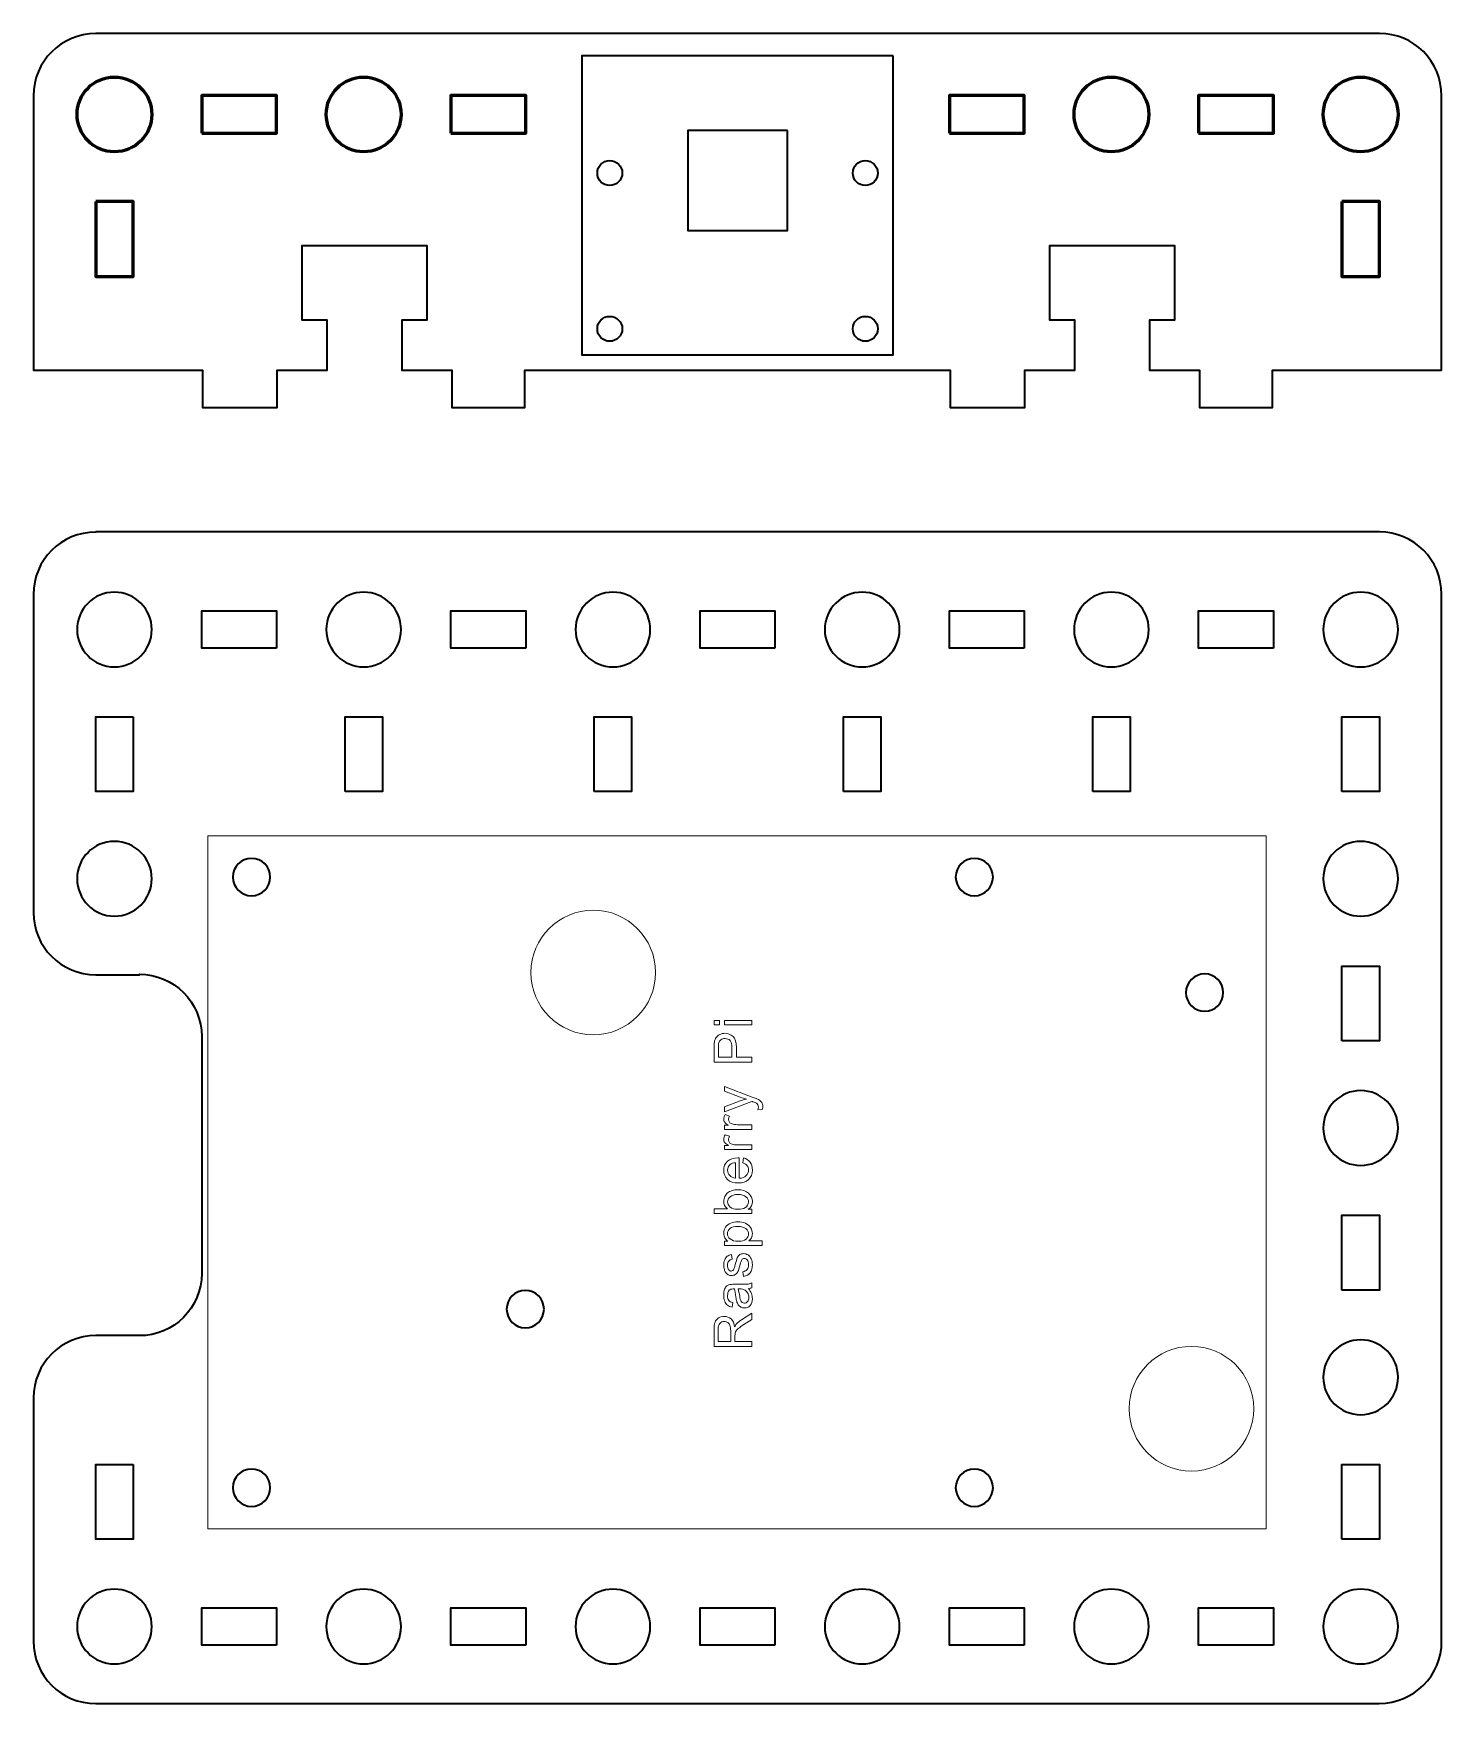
# Model space of a CAD drawing. Header units: inches. Extents: x 193 to 306, y -317 to -183.
import ezdxf

# ---------------------------------------------------------------- set-up
doc = ezdxf.new("R2010")
doc.units = ezdxf.units.IN
doc.header["$MEASUREMENT"] = 0
doc.layers.add('Layer 1', color=7, linetype='Continuous')

# ---------------------------------------------------------------- blocks, each defined once
blk = doc.blocks.new('block 2')
at = {"layer": 'Layer 1', "color": 30, "lineweight": 9}
for points in [[(248.49, -262.43), (248.06, -262.43), (248.06, -262.06), (248.49, -262.06), (248.49, -262.43)], [(251.09, -262.43), (248.89, -262.43), (248.89, -262.06), (251.09, -262.06), (251.09, -262.43)]]:
    blk.add_lwpolyline(points, dxfattribs=at)
for points, knots in [([(251.09, -265.42), (251.09, -265.42), (248.06, -265.42), (248.06, -265.42), (248.06, -265.42), (248.06, -264.27), (248.06, -264.27), (248.06, -264.07), (248.07, -263.92), (248.09, -263.81), (248.11, -263.66), (248.16, -263.54), (248.23, -263.44), (248.3, -263.34), (248.4, -263.26), (248.52, -263.2), (248.65, -263.14), (248.78, -263.1), (248.93, -263.1), (249.19, -263.1), (249.41, -263.19), (249.59, -263.35), (249.77, -263.51), (249.86, -263.81), (249.86, -264.24), (249.86, -264.24), (249.86, -265.02), (249.86, -265.02), (249.86, -265.02), (251.09, -265.02), (251.09, -265.02), (251.09, -265.02), (251.09, -265.42), (251.09, -265.42)], [0, 0, 0, 0, 1, 1, 1, 2, 2, 2, 3, 3, 3, 4, 4, 4, 5, 5, 5, 6, 6, 6, 7, 7, 7, 8, 8, 8, 9, 9, 9, 10, 10, 10, 11, 11, 11, 11]), ([(249.5, -265.02), (249.5, -265.02), (249.5, -264.23), (249.5, -264.23), (249.5, -263.97), (249.45, -263.79), (249.35, -263.68), (249.26, -263.57), (249.12, -263.52), (248.95, -263.52), (248.82, -263.52), (248.71, -263.55), (248.62, -263.61), (248.53, -263.68), (248.47, -263.76), (248.44, -263.87), (248.42, -263.93), (248.42, -264.06), (248.42, -264.24), (248.42, -264.24), (248.42, -265.02), (248.42, -265.02), (248.42, -265.02), (249.5, -265.02), (249.5, -265.02)], [0, 0, 0, 0, 1, 1, 1, 2, 2, 2, 3, 3, 3, 4, 4, 4, 5, 5, 5, 6, 6, 6, 7, 7, 7, 8, 8, 8, 8]), ([(251.93, -269.2), (251.93, -269.2), (251.58, -269.24), (251.58, -269.24), (251.61, -269.16), (251.62, -269.09), (251.62, -269.03), (251.62, -268.94), (251.6, -268.88), (251.58, -268.83), (251.55, -268.78), (251.51, -268.74), (251.46, -268.71), (251.42, -268.68), (251.33, -268.64), (251.18, -268.59), (251.16, -268.59), (251.13, -268.57), (251.09, -268.56), (251.09, -268.56), (248.89, -269.39), (248.89, -269.39), (248.89, -269.39), (248.89, -268.99), (248.89, -268.99), (248.89, -268.99), (250.16, -268.53), (250.16, -268.53), (250.33, -268.47), (250.49, -268.42), (250.67, -268.38), (250.5, -268.33), (250.34, -268.28), (250.17, -268.22), (250.17, -268.22), (248.89, -267.75), (248.89, -267.75), (248.89, -267.75), (248.89, -267.38), (248.89, -267.38), (248.89, -267.38), (251.13, -268.22), (251.13, -268.22), (251.37, -268.31), (251.53, -268.38), (251.62, -268.42), (251.75, -268.49), (251.84, -268.57), (251.89, -268.65), (251.95, -268.74), (251.98, -268.84), (251.98, -268.96), (251.98, -269.03), (251.96, -269.11), (251.93, -269.2)], [0, 0, 0, 0, 1, 1, 1, 2, 2, 2, 3, 3, 3, 4, 4, 4, 5, 5, 5, 6, 6, 6, 7, 7, 7, 8, 8, 8, 9, 9, 9, 10, 10, 10, 11, 11, 11, 12, 12, 12, 13, 13, 13, 14, 14, 14, 15, 15, 15, 16, 16, 16, 17, 17, 17, 18, 18, 18, 18]), ([(251.09, -270.81), (251.09, -270.81), (248.89, -270.81), (248.89, -270.81), (248.89, -270.81), (248.89, -270.47), (248.89, -270.47), (248.89, -270.47), (249.23, -270.47), (249.23, -270.47), (249.07, -270.39), (248.97, -270.31), (248.92, -270.24), (248.87, -270.16), (248.84, -270.08), (248.84, -270), (248.84, -269.87), (248.88, -269.74), (248.96, -269.61), (248.96, -269.61), (249.31, -269.74), (249.31, -269.74), (249.25, -269.83), (249.23, -269.92), (249.23, -270.01), (249.23, -270.1), (249.25, -270.17), (249.3, -270.23), (249.35, -270.3), (249.42, -270.34), (249.51, -270.37), (249.64, -270.41), (249.78, -270.43), (249.94, -270.43), (249.94, -270.43), (251.09, -270.43), (251.09, -270.43), (251.09, -270.43), (251.09, -270.81), (251.09, -270.81)], [0, 0, 0, 0, 1, 1, 1, 2, 2, 2, 3, 3, 3, 4, 4, 4, 5, 5, 5, 6, 6, 6, 7, 7, 7, 8, 8, 8, 9, 9, 9, 10, 10, 10, 11, 11, 11, 12, 12, 12, 13, 13, 13, 13]), ([(251.09, -272.43), (251.09, -272.43), (248.89, -272.43), (248.89, -272.43), (248.89, -272.43), (248.89, -272.09), (248.89, -272.09), (248.89, -272.09), (249.23, -272.09), (249.23, -272.09), (249.07, -272.01), (248.97, -271.93), (248.92, -271.86), (248.87, -271.78), (248.84, -271.7), (248.84, -271.62), (248.84, -271.49), (248.88, -271.36), (248.96, -271.24), (248.96, -271.24), (249.31, -271.36), (249.31, -271.36), (249.25, -271.45), (249.23, -271.55), (249.23, -271.64), (249.23, -271.72), (249.25, -271.79), (249.3, -271.86), (249.35, -271.92), (249.42, -271.97), (249.51, -271.99), (249.64, -272.04), (249.78, -272.06), (249.94, -272.06), (249.94, -272.06), (251.09, -272.06), (251.09, -272.06), (251.09, -272.06), (251.09, -272.43), (251.09, -272.43)], [0, 0, 0, 0, 1, 1, 1, 2, 2, 2, 3, 3, 3, 4, 4, 4, 5, 5, 5, 6, 6, 6, 7, 7, 7, 8, 8, 8, 9, 9, 9, 10, 10, 10, 11, 11, 11, 12, 12, 12, 13, 13, 13, 13]), ([(250.38, -273.49), (250.38, -273.49), (250.43, -273.1), (250.43, -273.1), (250.65, -273.16), (250.83, -273.28), (250.95, -273.44), (251.08, -273.6), (251.14, -273.81), (251.14, -274.07), (251.14, -274.39), (251.04, -274.64), (250.84, -274.83), (250.64, -275.02), (250.37, -275.11), (250.01, -275.11), (249.64, -275.11), (249.35, -275.02), (249.15, -274.83), (248.95, -274.64), (248.84, -274.39), (248.84, -274.09), (248.84, -273.8), (248.94, -273.56), (249.14, -273.37), (249.34, -273.18), (249.62, -273.09), (249.99, -273.09), (250.01, -273.09), (250.04, -273.09), (250.09, -273.09), (250.09, -273.09), (250.09, -274.73), (250.09, -274.73), (250.33, -274.72), (250.51, -274.65), (250.64, -274.52), (250.77, -274.4), (250.83, -274.25), (250.83, -274.07), (250.83, -273.93), (250.8, -273.81), (250.72, -273.72), (250.65, -273.62), (250.54, -273.54), (250.38, -273.49)], [0, 0, 0, 0, 1, 1, 1, 2, 2, 2, 3, 3, 3, 4, 4, 4, 5, 5, 5, 6, 6, 6, 7, 7, 7, 8, 8, 8, 9, 9, 9, 10, 10, 10, 11, 11, 11, 12, 12, 12, 13, 13, 13, 14, 14, 14, 15, 15, 15, 15]), ([(249.78, -274.71), (249.78, -274.71), (249.78, -273.48), (249.78, -273.48), (249.6, -273.5), (249.46, -273.55), (249.36, -273.62), (249.22, -273.74), (249.15, -273.9), (249.15, -274.08), (249.15, -274.26), (249.21, -274.4), (249.32, -274.52), (249.44, -274.63), (249.59, -274.7), (249.78, -274.71)], [0, 0, 0, 0, 1, 1, 1, 2, 2, 2, 3, 3, 3, 4, 4, 4, 5, 5, 5, 5]), ([(251.09, -277.21), (251.09, -277.21), (251.09, -277.56), (251.09, -277.56), (251.09, -277.56), (248.06, -277.56), (248.06, -277.56), (248.06, -277.56), (248.06, -277.19), (248.06, -277.19), (248.06, -277.19), (249.14, -277.19), (249.14, -277.19), (248.94, -277.03), (248.84, -276.83), (248.84, -276.58), (248.84, -276.45), (248.87, -276.32), (248.93, -276.2), (248.98, -276.08), (249.06, -275.98), (249.15, -275.9), (249.25, -275.83), (249.37, -275.76), (249.51, -275.72), (249.65, -275.68), (249.8, -275.65), (249.96, -275.65), (250.33, -275.65), (250.62, -275.75), (250.83, -275.93), (251.04, -276.12), (251.14, -276.34), (251.14, -276.6), (251.14, -276.86), (251.03, -277.07), (250.81, -277.21), (250.81, -277.21), (251.09, -277.21), (251.09, -277.21)], [0, 0, 0, 0, 1, 1, 1, 2, 2, 2, 3, 3, 3, 4, 4, 4, 5, 5, 5, 6, 6, 6, 7, 7, 7, 8, 8, 8, 9, 9, 9, 10, 10, 10, 11, 11, 11, 12, 12, 12, 13, 13, 13, 13]), ([(249.97, -277.22), (250.24, -277.22), (250.43, -277.18), (250.54, -277.11), (250.74, -276.99), (250.83, -276.83), (250.83, -276.63), (250.83, -276.47), (250.76, -276.33), (250.62, -276.21), (250.48, -276.09), (250.27, -276.03), (249.99, -276.03), (249.7, -276.03), (249.49, -276.09), (249.35, -276.21), (249.22, -276.32), (249.15, -276.46), (249.15, -276.62), (249.15, -276.78), (249.22, -276.92), (249.36, -277.04), (249.5, -277.16), (249.71, -277.22), (249.97, -277.22)], [0, 0, 0, 0, 1, 1, 1, 2, 2, 2, 3, 3, 3, 4, 4, 4, 5, 5, 5, 6, 6, 6, 7, 7, 7, 8, 8, 8, 8]), ([(251.93, -280.12), (251.93, -280.12), (248.89, -280.12), (248.89, -280.12), (248.89, -280.12), (248.89, -279.78), (248.89, -279.78), (248.89, -279.78), (249.18, -279.78), (249.18, -279.78), (249.07, -279.7), (248.98, -279.61), (248.93, -279.51), (248.87, -279.41), (248.84, -279.29), (248.84, -279.15), (248.84, -278.96), (248.89, -278.79), (248.99, -278.65), (249.08, -278.51), (249.22, -278.4), (249.4, -278.33), (249.57, -278.25), (249.76, -278.22), (249.97, -278.22), (250.2, -278.22), (250.4, -278.26), (250.58, -278.34), (250.76, -278.42), (250.9, -278.53), (250.99, -278.69), (251.09, -278.84), (251.14, -279), (251.14, -279.17), (251.14, -279.3), (251.11, -279.41), (251.06, -279.51), (251.01, -279.61), (250.94, -279.69), (250.86, -279.75), (250.86, -279.75), (251.93, -279.75), (251.93, -279.75), (251.93, -279.75), (251.93, -280.12), (251.93, -280.12)], [0, 0, 0, 0, 1, 1, 1, 2, 2, 2, 3, 3, 3, 4, 4, 4, 5, 5, 5, 6, 6, 6, 7, 7, 7, 8, 8, 8, 9, 9, 9, 10, 10, 10, 11, 11, 11, 12, 12, 12, 13, 13, 13, 14, 14, 14, 15, 15, 15, 15]), ([(250, -279.79), (250.29, -279.79), (250.49, -279.73), (250.63, -279.61), (250.76, -279.5), (250.83, -279.36), (250.83, -279.2), (250.83, -279.03), (250.76, -278.89), (250.62, -278.77), (250.48, -278.66), (250.27, -278.6), (249.97, -278.6), (249.69, -278.6), (249.48, -278.65), (249.34, -278.77), (249.2, -278.88), (249.14, -279.02), (249.14, -279.18), (249.14, -279.34), (249.21, -279.48), (249.36, -279.6), (249.51, -279.72), (249.72, -279.79), (250, -279.79)], [0, 0, 0, 0, 1, 1, 1, 2, 2, 2, 3, 3, 3, 4, 4, 4, 5, 5, 5, 6, 6, 6, 7, 7, 7, 8, 8, 8, 8]), ([(250.43, -282.6), (250.43, -282.6), (250.38, -282.23), (250.38, -282.23), (250.52, -282.21), (250.64, -282.15), (250.71, -282.06), (250.79, -281.96), (250.83, -281.83), (250.83, -281.66), (250.83, -281.49), (250.8, -281.37), (250.73, -281.28), (250.66, -281.2), (250.58, -281.16), (250.48, -281.16), (250.4, -281.16), (250.33, -281.19), (250.28, -281.27), (250.25, -281.32), (250.21, -281.45), (250.16, -281.65), (250.09, -281.92), (250.03, -282.11), (249.98, -282.22), (249.93, -282.32), (249.86, -282.4), (249.77, -282.46), (249.68, -282.51), (249.58, -282.54), (249.48, -282.54), (249.38, -282.54), (249.29, -282.51), (249.2, -282.47), (249.12, -282.43), (249.05, -282.36), (249, -282.29), (248.95, -282.23), (248.92, -282.15), (248.89, -282.05), (248.86, -281.95), (248.84, -281.84), (248.84, -281.73), (248.84, -281.56), (248.87, -281.41), (248.92, -281.28), (248.97, -281.14), (249.03, -281.05), (249.12, -280.99), (249.2, -280.92), (249.32, -280.88), (249.46, -280.86), (249.46, -280.86), (249.51, -281.22), (249.51, -281.22), (249.4, -281.24), (249.31, -281.29), (249.24, -281.37), (249.18, -281.45), (249.15, -281.56), (249.15, -281.7), (249.15, -281.87), (249.18, -281.99), (249.23, -282.07), (249.29, -282.14), (249.36, -282.18), (249.43, -282.18), (249.48, -282.18), (249.52, -282.16), (249.56, -282.13), (249.6, -282.1), (249.64, -282.05), (249.66, -281.99), (249.68, -281.95), (249.71, -281.84), (249.76, -281.66), (249.83, -281.4), (249.89, -281.21), (249.93, -281.11), (249.97, -281.01), (250.04, -280.92), (250.13, -280.86), (250.21, -280.81), (250.32, -280.78), (250.44, -280.78), (250.57, -280.78), (250.68, -280.81), (250.79, -280.88), (250.9, -280.96), (250.99, -281.06), (251.05, -281.2), (251.11, -281.33), (251.14, -281.49), (251.14, -281.66), (251.14, -281.95), (251.08, -282.16), (250.96, -282.31), (250.84, -282.46), (250.67, -282.56), (250.43, -282.6)], [0, 0, 0, 0, 1, 1, 1, 2, 2, 2, 3, 3, 3, 4, 4, 4, 5, 5, 5, 6, 6, 6, 7, 7, 7, 8, 8, 8, 9, 9, 9, 10, 10, 10, 11, 11, 11, 12, 12, 12, 13, 13, 13, 14, 14, 14, 15, 15, 15, 16, 16, 16, 17, 17, 17, 18, 18, 18, 19, 19, 19, 20, 20, 20, 21, 21, 21, 22, 22, 22, 23, 23, 23, 24, 24, 24, 25, 25, 25, 26, 26, 26, 27, 27, 27, 28, 28, 28, 29, 29, 29, 30, 30, 30, 31, 31, 31, 32, 32, 32, 33, 33, 33, 33]), ([(250.82, -283.58), (250.93, -283.72), (251.02, -283.85), (251.07, -283.98), (251.11, -284.11), (251.14, -284.25), (251.14, -284.39), (251.14, -284.63), (251.08, -284.82), (250.96, -284.95), (250.84, -285.08), (250.69, -285.14), (250.51, -285.14), (250.4, -285.14), (250.3, -285.12), (250.22, -285.07), (250.13, -285.02), (250.05, -284.96), (250, -284.88), (249.95, -284.8), (249.91, -284.71), (249.88, -284.61), (249.86, -284.54), (249.84, -284.43), (249.82, -284.28), (249.79, -283.98), (249.74, -283.76), (249.7, -283.61), (249.64, -283.61), (249.61, -283.61), (249.6, -283.61), (249.45, -283.61), (249.34, -283.65), (249.28, -283.72), (249.19, -283.81), (249.15, -283.95), (249.15, -284.14), (249.15, -284.32), (249.18, -284.45), (249.24, -284.53), (249.3, -284.61), (249.41, -284.67), (249.57, -284.71), (249.57, -284.71), (249.52, -285.08), (249.52, -285.08), (249.36, -285.05), (249.24, -284.99), (249.14, -284.91), (249.05, -284.84), (248.97, -284.73), (248.92, -284.59), (248.87, -284.44), (248.84, -284.28), (248.84, -284.09), (248.84, -283.9), (248.87, -283.75), (248.91, -283.63), (248.95, -283.51), (249.01, -283.43), (249.08, -283.37), (249.14, -283.32), (249.23, -283.28), (249.33, -283.26), (249.39, -283.24), (249.51, -283.24), (249.67, -283.24), (249.67, -283.24), (250.17, -283.24), (250.17, -283.24), (250.51, -283.24), (250.73, -283.23), (250.82, -283.22), (250.92, -283.2), (251, -283.17), (251.09, -283.12), (251.09, -283.12), (251.09, -283.51), (251.09, -283.51), (251.01, -283.55), (250.92, -283.57), (250.82, -283.58)], [0, 0, 0, 0, 1, 1, 1, 2, 2, 2, 3, 3, 3, 4, 4, 4, 5, 5, 5, 6, 6, 6, 7, 7, 7, 8, 8, 8, 9, 9, 9, 10, 10, 10, 11, 11, 11, 12, 12, 12, 13, 13, 13, 14, 14, 14, 15, 15, 15, 16, 16, 16, 17, 17, 17, 18, 18, 18, 19, 19, 19, 20, 20, 20, 21, 21, 21, 22, 22, 22, 23, 23, 23, 24, 24, 24, 25, 25, 25, 26, 26, 26, 27, 27, 27, 27]), ([(249.99, -283.61), (250.04, -283.75), (250.09, -283.95), (250.13, -284.22), (250.15, -284.38), (250.17, -284.48), (250.2, -284.55), (250.23, -284.61), (250.27, -284.66), (250.32, -284.69), (250.38, -284.73), (250.43, -284.75), (250.5, -284.75), (250.6, -284.75), (250.68, -284.71), (250.75, -284.63), (250.81, -284.56), (250.85, -284.45), (250.85, -284.3), (250.85, -284.16), (250.82, -284.03), (250.75, -283.92), (250.69, -283.81), (250.6, -283.73), (250.49, -283.67), (250.41, -283.63), (250.29, -283.61), (250.12, -283.61), (250.12, -283.61), (249.99, -283.61), (249.99, -283.61)], [0, 0, 0, 0, 1, 1, 1, 2, 2, 2, 3, 3, 3, 4, 4, 4, 5, 5, 5, 6, 6, 6, 7, 7, 7, 8, 8, 8, 9, 9, 9, 10, 10, 10, 10]), ([(251.09, -288.23), (251.09, -288.23), (248.06, -288.23), (248.06, -288.23), (248.06, -288.23), (248.06, -286.89), (248.06, -286.89), (248.06, -286.62), (248.09, -286.41), (248.14, -286.27), (248.19, -286.13), (248.29, -286.02), (248.43, -285.94), (248.57, -285.85), (248.72, -285.81), (248.88, -285.81), (249.1, -285.81), (249.28, -285.88), (249.43, -286.02), (249.58, -286.16), (249.67, -286.37), (249.71, -286.66), (249.76, -286.56), (249.81, -286.48), (249.86, -286.42), (249.97, -286.3), (250.1, -286.19), (250.26, -286.09), (250.26, -286.09), (251.09, -285.56), (251.09, -285.56), (251.09, -285.56), (251.09, -286.07), (251.09, -286.07), (251.09, -286.07), (250.46, -286.47), (250.46, -286.47), (250.28, -286.58), (250.14, -286.68), (250.04, -286.76), (249.94, -286.83), (249.88, -286.9), (249.84, -286.96), (249.8, -287.02), (249.77, -287.08), (249.76, -287.14), (249.75, -287.19), (249.74, -287.26), (249.74, -287.37), (249.74, -287.37), (249.74, -287.83), (249.74, -287.83), (249.74, -287.83), (251.09, -287.83), (251.09, -287.83), (251.09, -287.83), (251.09, -288.23), (251.09, -288.23)], [0, 0, 0, 0, 1, 1, 1, 2, 2, 2, 3, 3, 3, 4, 4, 4, 5, 5, 5, 6, 6, 6, 7, 7, 7, 8, 8, 8, 9, 9, 9, 10, 10, 10, 11, 11, 11, 12, 12, 12, 13, 13, 13, 14, 14, 14, 15, 15, 15, 16, 16, 16, 17, 17, 17, 18, 18, 18, 19, 19, 19, 19]), ([(249.4, -287.83), (249.4, -287.83), (249.4, -286.97), (249.4, -286.97), (249.4, -286.79), (249.38, -286.64), (249.34, -286.54), (249.3, -286.44), (249.24, -286.36), (249.16, -286.3), (249.07, -286.25), (248.98, -286.22), (248.88, -286.22), (248.74, -286.22), (248.62, -286.27), (248.53, -286.38), (248.44, -286.48), (248.39, -286.65), (248.39, -286.87), (248.39, -286.87), (248.39, -287.83), (248.39, -287.83), (248.39, -287.83), (249.4, -287.83), (249.4, -287.83)], [0, 0, 0, 0, 1, 1, 1, 2, 2, 2, 3, 3, 3, 4, 4, 4, 5, 5, 5, 6, 6, 6, 7, 7, 7, 8, 8, 8, 8])]:
    blk.add_open_spline(points, degree=3, knots=knots, dxfattribs=at)

msp = doc.modelspace()

# ---------------------------------------------------------------- linework, layer by layer
at = {"layer": 'Layer 1', "color": 32, "lineweight": 35}
msp.add_lwpolyline([(262.45, -184.67), (237.45, -184.67), (237.45, -208.67), (262.45, -208.67), (262.45, -184.67)], dxfattribs=at)
at = {"layer": 'Layer 1', "color": 7, "lineweight": 60}
for points in [[(206.95, -190.86), (212.95, -190.86), (212.95, -187.86), (206.95, -187.86), (206.95, -190.86)], [(226.95, -190.86), (232.95, -190.86), (232.95, -187.86), (226.95, -187.86), (226.95, -190.86)], [(266.95, -190.86), (272.95, -190.86), (272.95, -187.86), (266.95, -187.86), (266.95, -190.86)], [(286.95, -190.86), (292.95, -190.86), (292.95, -187.86), (286.95, -187.86), (286.95, -190.86)], [(198.45, -196.36), (198.45, -202.36), (201.45, -202.36), (201.45, -196.36), (198.45, -196.36)], [(298.45, -196.36), (298.45, -202.36), (301.45, -202.36), (301.45, -196.36), (298.45, -196.36)]]:
    msp.add_lwpolyline(points, dxfattribs=at)
at = {"layer": 'Layer 1', "color": 250, "lineweight": 35}
for points in [[(253.95, -190.67), (245.95, -190.67), (245.95, -198.67), (253.95, -198.67), (253.95, -190.67)], [(212.95, -232.2), (206.95, -232.2), (206.95, -229.2), (212.95, -229.2), (212.95, -232.2)], [(232.95, -232.2), (226.95, -232.2), (226.95, -229.2), (232.95, -229.2), (232.95, -232.2)], [(252.95, -232.2), (246.95, -232.2), (246.95, -229.2), (252.95, -229.2), (252.95, -232.2)], [(272.95, -232.2), (266.95, -232.2), (266.95, -229.2), (272.95, -229.2), (272.95, -232.2)], [(292.95, -232.2), (286.95, -232.2), (286.95, -229.2), (292.95, -229.2), (292.95, -232.2)], [(201.45, -237.7), (201.45, -243.7), (198.45, -243.7), (198.45, -237.7), (201.45, -237.7)], [(218.45, -243.7), (218.45, -237.7), (221.45, -237.7), (221.45, -243.7), (218.45, -243.7)], [(238.45, -243.7), (238.45, -237.7), (241.45, -237.7), (241.45, -243.7), (238.45, -243.7)], [(258.45, -243.7), (258.45, -237.7), (261.45, -237.7), (261.45, -243.7), (258.45, -243.7)], [(278.45, -243.7), (278.45, -237.7), (281.45, -237.7), (281.45, -243.7), (278.45, -243.7)], [(298.45, -243.7), (298.45, -237.7), (301.45, -237.7), (301.45, -243.7), (298.45, -243.7)], [(298.45, -263.7), (298.45, -257.7), (301.45, -257.7), (301.45, -263.7), (298.45, -263.7)], [(298.45, -283.7), (298.45, -277.7), (301.45, -277.7), (301.45, -283.7), (298.45, -283.7)], [(201.45, -297.7), (201.45, -303.7), (198.45, -303.7), (198.45, -297.7), (201.45, -297.7)], [(298.45, -303.7), (298.45, -297.7), (301.45, -297.7), (301.45, -303.7), (298.45, -303.7)], [(212.95, -312.2), (206.95, -312.2), (206.95, -309.2), (212.95, -309.2), (212.95, -312.2)], [(232.95, -312.2), (226.95, -312.2), (226.95, -309.2), (232.95, -309.2), (232.95, -312.2)], [(252.95, -312.2), (246.95, -312.2), (246.95, -309.2), (252.95, -309.2), (252.95, -312.2)], [(272.95, -312.2), (266.95, -312.2), (266.95, -309.2), (272.95, -309.2), (272.95, -312.2)], [(292.95, -312.2), (286.95, -312.2), (286.95, -309.2), (292.95, -309.2), (292.95, -312.2)]]:
    msp.add_lwpolyline(points, dxfattribs=at)
at = {"layer": 'Layer 1', "color": 30, "lineweight": 9}
msp.add_lwpolyline([(292.37, -302.87), (207.44, -302.87), (207.44, -247.25), (292.37, -247.25), (292.37, -302.87)], dxfattribs=at)
at = {"layer": 'Layer 1', "color": 250, "lineweight": 35}
for points, knots in [([(243.45, -209.88), (243.45, -209.88), (232.88, -209.88), (232.88, -209.88), (232.88, -209.88), (232.88, -209.88), (232.88, -209.88), (232.88, -209.88), (232.88, -212.88), (232.88, -212.88), (232.88, -212.88), (227.01, -212.88), (227.01, -212.88), (227.01, -212.88), (227.01, -209.88), (227.01, -209.88), (227.01, -209.88), (223.01, -209.88), (223.01, -209.88), (223.01, -209.88), (223.01, -205.88), (223.01, -205.88), (223.01, -205.88), (225.01, -205.88), (225.01, -205.88), (225.01, -205.88), (225.01, -199.88), (225.01, -199.88), (221.17, -199.88), (218.84, -199.88), (215.01, -199.88), (215.01, -199.88), (215.01, -205.88), (215.01, -205.88), (215.01, -205.88), (217.01, -205.88), (217.01, -205.88), (217.01, -205.88), (217.01, -209.88), (217.01, -209.88), (217.01, -209.88), (213.01, -209.88), (213.01, -209.88), (213.01, -209.88), (213.01, -212.88), (213.01, -212.88), (213.01, -212.88), (207.01, -212.88), (207.01, -212.88), (207.01, -212.88), (207.01, -209.88), (207.01, -209.88), (207.01, -209.88), (207.01, -209.88), (207.01, -209.88), (207.01, -209.88), (207.01, -209.88), (207.01, -209.88), (207.01, -209.88), (203.44, -209.88), (203.44, -209.88), (203.44, -209.88), (193.45, -209.88), (193.45, -209.88), (193.45, -209.88), (193.45, -187.88), (193.45, -187.88), (193.45, -185.11), (195.68, -182.88), (198.45, -182.88), (198.45, -182.88), (198.45, -182.87), (198.45, -182.87), (198.45, -182.87), (301.45, -182.87), (301.45, -182.87), (304.22, -182.87), (306.44, -185.1), (306.44, -187.87), (306.44, -187.87), (306.45, -209.87), (306.45, -209.87), (306.45, -209.87), (306.45, -209.88), (306.45, -209.88), (306.45, -209.88), (292.88, -209.88), (292.88, -209.88), (292.88, -209.88), (292.88, -209.88), (292.88, -209.88), (292.88, -209.88), (292.88, -212.88), (292.88, -212.88), (292.88, -212.88), (287.01, -212.88), (287.01, -212.88), (287.01, -212.88), (287.01, -209.88), (287.01, -209.88), (287.01, -209.88), (283.01, -209.88), (283.01, -209.88), (283.01, -209.88), (283.01, -205.88), (283.01, -205.88), (283.01, -205.88), (285.01, -205.88), (285.01, -205.88), (285.01, -205.88), (285.01, -199.88), (285.01, -199.88), (281.17, -199.88), (278.84, -199.88), (275.01, -199.88), (275.01, -199.88), (275.01, -205.88), (275.01, -205.88), (275.01, -205.88), (277.01, -205.88), (277.01, -205.88), (277.01, -205.88), (277.01, -209.88), (277.01, -209.88), (277.01, -209.88), (273.01, -209.88), (273.01, -209.88), (273.01, -209.88), (273.01, -212.88), (273.01, -212.88), (273.01, -212.88), (267.01, -212.88), (267.01, -212.88), (267.01, -212.88), (267.01, -209.88), (267.01, -209.88), (267.01, -209.88), (247.01, -209.88), (247.01, -209.88), (247.01, -209.88), (247.01, -209.88), (247.01, -209.88), (247.01, -209.88), (243.45, -209.88), (243.45, -209.88)], [0, 0, 0, 0, 1, 1, 1, 2, 2, 2, 3, 3, 3, 4, 4, 4, 5, 5, 5, 6, 6, 6, 7, 7, 7, 8, 8, 8, 9, 9, 9, 10, 10, 10, 11, 11, 11, 12, 12, 12, 13, 13, 13, 14, 14, 14, 15, 15, 15, 16, 16, 16, 17, 17, 17, 18, 18, 18, 19, 19, 19, 20, 20, 20, 21, 21, 21, 22, 22, 22, 23, 23, 23, 24, 24, 24, 25, 25, 25, 26, 26, 26, 27, 27, 27, 28, 28, 28, 29, 29, 29, 30, 30, 30, 31, 31, 31, 32, 32, 32, 33, 33, 33, 34, 34, 34, 35, 35, 35, 36, 36, 36, 37, 37, 37, 38, 38, 38, 39, 39, 39, 40, 40, 40, 41, 41, 41, 42, 42, 42, 43, 43, 43, 44, 44, 44, 45, 45, 45, 46, 46, 46, 47, 47, 47, 48, 48, 48, 48]), ([(240.7, -194.07), (240.7, -193.52), (240.25, -193.07), (239.7, -193.07), (239.14, -193.07), (238.7, -193.52), (238.7, -194.07), (238.7, -194.63), (239.14, -195.07), (239.7, -195.07), (240.25, -195.07), (240.7, -194.63), (240.7, -194.07)], [0, 0, 0, 0, 1, 1, 1, 2, 2, 2, 3, 3, 3, 4, 4, 4, 4]), ([(261.2, -194.07), (261.2, -193.52), (260.75, -193.07), (260.2, -193.07), (259.64, -193.07), (259.2, -193.52), (259.2, -194.07), (259.2, -194.63), (259.64, -195.07), (260.2, -195.07), (260.75, -195.07), (261.2, -194.63), (261.2, -194.07)], [0, 0, 0, 0, 1, 1, 1, 2, 2, 2, 3, 3, 3, 4, 4, 4, 4]), ([(240.7, -206.57), (240.7, -206.02), (240.25, -205.57), (239.7, -205.57), (239.14, -205.57), (238.7, -206.02), (238.7, -206.57), (238.7, -207.13), (239.14, -207.57), (239.7, -207.57), (240.25, -207.57), (240.7, -207.13), (240.7, -206.57)], [0, 0, 0, 0, 1, 1, 1, 2, 2, 2, 3, 3, 3, 4, 4, 4, 4]), ([(261.2, -206.57), (261.2, -206.02), (260.75, -205.57), (260.2, -205.57), (259.64, -205.57), (259.2, -206.02), (259.2, -206.57), (259.2, -207.13), (259.64, -207.57), (260.2, -207.57), (260.75, -207.57), (261.2, -207.13), (261.2, -206.57)], [0, 0, 0, 0, 1, 1, 1, 2, 2, 2, 3, 3, 3, 4, 4, 4, 4]), ([(306.44, -289.87), (306.44, -289.87), (306.45, -311.87), (306.45, -311.87), (306.45, -314.64), (304.21, -316.87), (301.44, -316.87), (301.44, -316.87), (301.44, -316.88), (301.44, -316.88), (301.44, -316.88), (198.45, -316.88), (198.45, -316.88), (195.68, -316.88), (193.45, -314.65), (193.45, -311.88), (193.45, -311.88), (193.45, -299.88), (193.45, -299.88), (193.45, -299.88), (193.45, -292.36), (193.45, -292.36), (193.45, -289.6), (195.68, -287.36), (198.45, -287.36), (198.45, -287.36), (198.45, -287.36), (198.45, -287.36), (198.45, -287.36), (201.95, -287.36), (201.95, -287.36), (204.71, -287.36), (206.95, -285.12), (206.95, -282.36), (206.95, -282.36), (206.95, -263.36), (206.95, -263.36), (206.95, -260.6), (204.71, -258.36), (201.95, -258.36), (201.95, -258.36), (201.95, -258.4), (201.95, -258.4), (201.95, -258.4), (198.45, -258.4), (198.45, -258.4), (195.68, -258.4), (193.45, -256.16), (193.45, -253.4), (193.45, -253.4), (193.45, -227.88), (193.45, -227.88), (193.45, -225.11), (195.68, -222.88), (198.45, -222.88), (198.45, -222.88), (198.45, -222.87), (198.45, -222.87), (198.45, -222.87), (301.45, -222.87), (301.45, -222.87), (304.22, -222.87), (306.44, -225.1), (306.44, -227.87), (306.44, -227.87), (306.45, -249.87), (306.45, -249.87), (306.45, -249.87), (306.44, -289.87), (306.44, -289.87)], [0, 0, 0, 0, 1, 1, 1, 2, 2, 2, 3, 3, 3, 4, 4, 4, 5, 5, 5, 6, 6, 6, 7, 7, 7, 8, 8, 8, 9, 9, 9, 10, 10, 10, 11, 11, 11, 12, 12, 12, 13, 13, 13, 14, 14, 14, 15, 15, 15, 16, 16, 16, 17, 17, 17, 18, 18, 18, 19, 19, 19, 20, 20, 20, 21, 21, 21, 22, 22, 22, 23, 23, 23, 23]), ([(202.95, -230.7), (202.95, -232.35), (201.6, -233.7), (199.95, -233.7), (198.29, -233.7), (196.95, -232.35), (196.95, -230.7), (196.95, -229.04), (198.29, -227.7), (199.95, -227.7), (201.6, -227.7), (202.95, -229.04), (202.95, -230.7)], [0, 0, 0, 0, 1, 1, 1, 2, 2, 2, 3, 3, 3, 4, 4, 4, 4]), ([(222.95, -230.7), (222.95, -232.35), (221.6, -233.7), (219.95, -233.7), (218.29, -233.7), (216.95, -232.35), (216.95, -230.7), (216.95, -229.04), (218.29, -227.7), (219.95, -227.7), (221.6, -227.7), (222.95, -229.04), (222.95, -230.7)], [0, 0, 0, 0, 1, 1, 1, 2, 2, 2, 3, 3, 3, 4, 4, 4, 4]), ([(242.95, -230.7), (242.95, -232.35), (241.6, -233.7), (239.95, -233.7), (238.29, -233.7), (236.95, -232.35), (236.95, -230.7), (236.95, -229.04), (238.29, -227.7), (239.95, -227.7), (241.6, -227.7), (242.95, -229.04), (242.95, -230.7)], [0, 0, 0, 0, 1, 1, 1, 2, 2, 2, 3, 3, 3, 4, 4, 4, 4]), ([(262.95, -230.7), (262.95, -232.35), (261.6, -233.7), (259.95, -233.7), (258.29, -233.7), (256.95, -232.35), (256.95, -230.7), (256.95, -229.04), (258.29, -227.7), (259.95, -227.7), (261.6, -227.7), (262.95, -229.04), (262.95, -230.7)], [0, 0, 0, 0, 1, 1, 1, 2, 2, 2, 3, 3, 3, 4, 4, 4, 4]), ([(282.95, -230.7), (282.95, -232.35), (281.6, -233.7), (279.95, -233.7), (278.29, -233.7), (276.95, -232.35), (276.95, -230.7), (276.95, -229.04), (278.29, -227.7), (279.95, -227.7), (281.6, -227.7), (282.95, -229.04), (282.95, -230.7)], [0, 0, 0, 0, 1, 1, 1, 2, 2, 2, 3, 3, 3, 4, 4, 4, 4]), ([(302.95, -230.7), (302.95, -232.35), (301.6, -233.7), (299.95, -233.7), (298.29, -233.7), (296.95, -232.35), (296.95, -230.7), (296.95, -229.04), (298.29, -227.7), (299.95, -227.7), (301.6, -227.7), (302.95, -229.04), (302.95, -230.7)], [0, 0, 0, 0, 1, 1, 1, 2, 2, 2, 3, 3, 3, 4, 4, 4, 4]), ([(202.95, -250.7), (202.95, -252.35), (201.6, -253.7), (199.95, -253.7), (198.29, -253.7), (196.95, -252.35), (196.95, -250.7), (196.95, -249.04), (198.29, -247.7), (199.95, -247.7), (201.6, -247.7), (202.95, -249.04), (202.95, -250.7)], [0, 0, 0, 0, 1, 1, 1, 2, 2, 2, 3, 3, 3, 4, 4, 4, 4]), ([(302.95, -250.7), (302.95, -252.35), (301.6, -253.7), (299.95, -253.7), (298.29, -253.7), (296.95, -252.35), (296.95, -250.7), (296.95, -249.04), (298.29, -247.7), (299.95, -247.7), (301.6, -247.7), (302.95, -249.04), (302.95, -250.7)], [0, 0, 0, 0, 1, 1, 1, 2, 2, 2, 3, 3, 3, 4, 4, 4, 4]), ([(210.95, -249.06), (211.78, -249.06), (212.45, -249.73), (212.45, -250.56), (212.45, -251.39), (211.78, -252.06), (210.95, -252.06), (210.12, -252.06), (209.45, -251.39), (209.45, -250.56), (209.45, -249.73), (210.12, -249.06), (210.95, -249.06)], [0, 0, 0, 0, 1, 1, 1, 2, 2, 2, 3, 3, 3, 4, 4, 4, 4]), ([(268.95, -249.06), (269.78, -249.06), (270.45, -249.73), (270.45, -250.56), (270.45, -251.39), (269.78, -252.06), (268.95, -252.06), (268.12, -252.06), (267.45, -251.39), (267.45, -250.56), (267.45, -249.73), (268.12, -249.06), (268.95, -249.06)], [0, 0, 0, 0, 1, 1, 1, 2, 2, 2, 3, 3, 3, 4, 4, 4, 4]), ([(288.93, -259.83), (288.93, -260.66), (288.26, -261.33), (287.43, -261.33), (286.6, -261.33), (285.93, -260.66), (285.93, -259.83), (285.93, -259), (286.6, -258.33), (287.43, -258.33), (288.26, -258.33), (288.93, -259), (288.93, -259.83)], [0, 0, 0, 0, 1, 1, 1, 2, 2, 2, 3, 3, 3, 4, 4, 4, 4]), ([(302.95, -270.7), (302.95, -272.35), (301.6, -273.7), (299.95, -273.7), (298.29, -273.7), (296.95, -272.35), (296.95, -270.7), (296.95, -269.04), (298.29, -267.7), (299.95, -267.7), (301.6, -267.7), (302.95, -269.04), (302.95, -270.7)], [0, 0, 0, 0, 1, 1, 1, 2, 2, 2, 3, 3, 3, 4, 4, 4, 4]), ([(234.42, -285.23), (234.42, -286.06), (233.75, -286.73), (232.92, -286.73), (232.1, -286.73), (231.42, -286.06), (231.42, -285.23), (231.42, -284.4), (232.1, -283.73), (232.92, -283.73), (233.75, -283.73), (234.42, -284.4), (234.42, -285.23)], [0, 0, 0, 0, 1, 1, 1, 2, 2, 2, 3, 3, 3, 4, 4, 4, 4]), ([(302.95, -290.7), (302.95, -292.35), (301.6, -293.7), (299.95, -293.7), (298.29, -293.7), (296.95, -292.35), (296.95, -290.7), (296.95, -289.04), (298.29, -287.7), (299.95, -287.7), (301.6, -287.7), (302.95, -289.04), (302.95, -290.7)], [0, 0, 0, 0, 1, 1, 1, 2, 2, 2, 3, 3, 3, 4, 4, 4, 4]), ([(210.95, -298.06), (211.78, -298.06), (212.45, -298.73), (212.45, -299.56), (212.45, -300.39), (211.78, -301.06), (210.95, -301.06), (210.12, -301.06), (209.45, -300.39), (209.45, -299.56), (209.45, -298.73), (210.12, -298.06), (210.95, -298.06)], [0, 0, 0, 0, 1, 1, 1, 2, 2, 2, 3, 3, 3, 4, 4, 4, 4]), ([(268.95, -298.06), (269.78, -298.06), (270.45, -298.73), (270.45, -299.56), (270.45, -300.39), (269.78, -301.06), (268.95, -301.06), (268.12, -301.06), (267.45, -300.39), (267.45, -299.56), (267.45, -298.73), (268.12, -298.06), (268.95, -298.06)], [0, 0, 0, 0, 1, 1, 1, 2, 2, 2, 3, 3, 3, 4, 4, 4, 4]), ([(202.95, -310.7), (202.95, -312.36), (201.6, -313.7), (199.95, -313.7), (198.29, -313.7), (196.95, -312.36), (196.95, -310.7), (196.95, -309.04), (198.29, -307.7), (199.95, -307.7), (201.6, -307.7), (202.95, -309.04), (202.95, -310.7)], [0, 0, 0, 0, 1, 1, 1, 2, 2, 2, 3, 3, 3, 4, 4, 4, 4]), ([(222.95, -310.7), (222.95, -312.36), (221.6, -313.7), (219.95, -313.7), (218.29, -313.7), (216.95, -312.36), (216.95, -310.7), (216.95, -309.04), (218.29, -307.7), (219.95, -307.7), (221.6, -307.7), (222.95, -309.04), (222.95, -310.7)], [0, 0, 0, 0, 1, 1, 1, 2, 2, 2, 3, 3, 3, 4, 4, 4, 4]), ([(242.95, -310.7), (242.95, -312.36), (241.6, -313.7), (239.95, -313.7), (238.29, -313.7), (236.95, -312.36), (236.95, -310.7), (236.95, -309.04), (238.29, -307.7), (239.95, -307.7), (241.6, -307.7), (242.95, -309.04), (242.95, -310.7)], [0, 0, 0, 0, 1, 1, 1, 2, 2, 2, 3, 3, 3, 4, 4, 4, 4]), ([(262.95, -310.7), (262.95, -312.36), (261.6, -313.7), (259.95, -313.7), (258.29, -313.7), (256.95, -312.36), (256.95, -310.7), (256.95, -309.04), (258.29, -307.7), (259.95, -307.7), (261.6, -307.7), (262.95, -309.04), (262.95, -310.7)], [0, 0, 0, 0, 1, 1, 1, 2, 2, 2, 3, 3, 3, 4, 4, 4, 4]), ([(282.95, -310.7), (282.95, -312.36), (281.6, -313.7), (279.95, -313.7), (278.29, -313.7), (276.95, -312.36), (276.95, -310.7), (276.95, -309.04), (278.29, -307.7), (279.95, -307.7), (281.6, -307.7), (282.95, -309.04), (282.95, -310.7)], [0, 0, 0, 0, 1, 1, 1, 2, 2, 2, 3, 3, 3, 4, 4, 4, 4]), ([(302.95, -310.7), (302.95, -312.36), (301.6, -313.7), (299.95, -313.7), (298.29, -313.7), (296.95, -312.36), (296.95, -310.7), (296.95, -309.04), (298.29, -307.7), (299.95, -307.7), (301.6, -307.7), (302.95, -309.04), (302.95, -310.7)], [0, 0, 0, 0, 1, 1, 1, 2, 2, 2, 3, 3, 3, 4, 4, 4, 4])]:
    msp.add_open_spline(points, degree=3, knots=knots, dxfattribs=at)
at = {"layer": 'Layer 1', "color": 7, "lineweight": 60}
for points in [[(202.95, -189.37), (202.95, -187.71), (201.61, -186.37), (199.95, -186.37), (198.29, -186.37), (196.95, -187.71), (196.95, -189.37), (196.95, -191.02), (198.29, -192.37), (199.95, -192.37), (201.61, -192.37), (202.95, -191.02), (202.95, -189.37)], [(222.95, -189.37), (222.95, -187.71), (221.61, -186.37), (219.95, -186.37), (218.29, -186.37), (216.95, -187.71), (216.95, -189.37), (216.95, -191.02), (218.29, -192.37), (219.95, -192.37), (221.61, -192.37), (222.95, -191.02), (222.95, -189.37)], [(282.95, -189.37), (282.95, -187.71), (281.61, -186.37), (279.95, -186.37), (278.29, -186.37), (276.95, -187.71), (276.95, -189.37), (276.95, -191.02), (278.29, -192.37), (279.95, -192.37), (281.61, -192.37), (282.95, -191.02), (282.95, -189.37)], [(302.95, -189.37), (302.95, -187.71), (301.61, -186.37), (299.95, -186.37), (298.29, -186.37), (296.95, -187.71), (296.95, -189.37), (296.95, -191.02), (298.29, -192.37), (299.95, -192.37), (301.61, -192.37), (302.95, -191.02), (302.95, -189.37)]]:
    msp.add_open_spline(points, degree=3, knots=[0, 0, 0, 0, 1, 1, 1, 2, 2, 2, 3, 3, 3, 4, 4, 4, 4], dxfattribs=at)
at = {"layer": 'Layer 1', "color": 30, "lineweight": 9}
for points in [[(243.37, -258.22), (243.37, -260.99), (241.13, -263.22), (238.37, -263.22), (235.61, -263.22), (233.37, -260.99), (233.37, -258.22), (233.37, -255.46), (235.61, -253.22), (238.37, -253.22), (241.13, -253.22), (243.37, -255.46), (243.37, -258.22)], [(291.37, -293.22), (291.37, -295.99), (289.13, -298.22), (286.37, -298.22), (283.61, -298.22), (281.37, -295.99), (281.37, -293.22), (281.37, -290.46), (283.61, -288.22), (286.37, -288.22), (289.13, -288.22), (291.37, -290.46), (291.37, -293.22)]]:
    msp.add_open_spline(points, degree=3, knots=[0, 0, 0, 0, 1, 1, 1, 2, 2, 2, 3, 3, 3, 4, 4, 4, 4], dxfattribs=at)

# ---------------------------------------------------------------- block references
at = {"layer": 'Layer 1'}
msp.add_blockref('block 2', (0, 0), dxfattribs=at)

doc.saveas('drawing.dxf')
